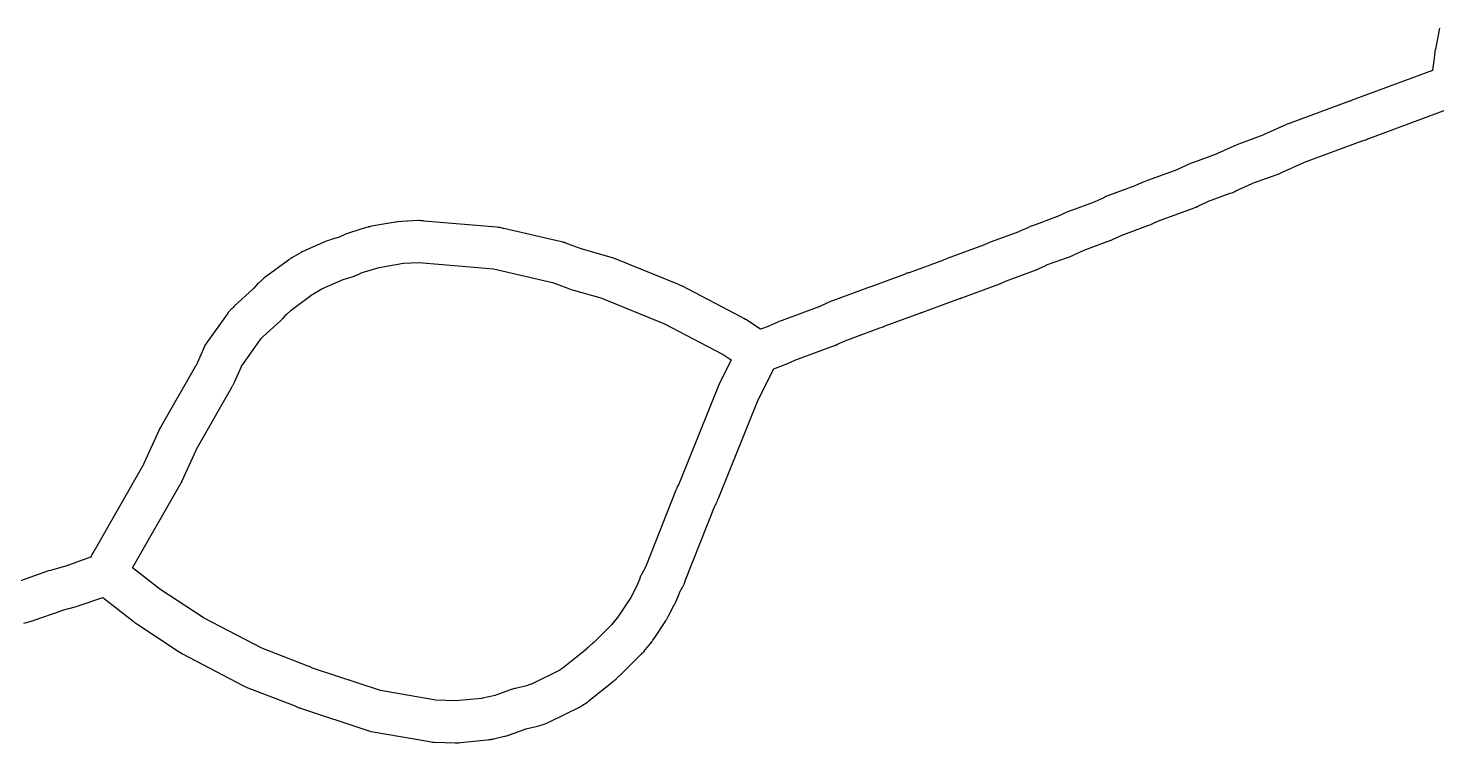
# Model space of a CAD drawing. Extents: x -48 to 255, y 1889 to 2265.
# Drawn here: x 103.2 to 160.4, y 2001.3 to 2030.3 of the extents above; entities that cross this region are included whole.
import ezdxf

# ---------------------------------------------------------------- set-up
doc = ezdxf.new("R2010")
doc.units = 0
doc.layers.get('0').update_dxf_attribs({"linetype": 'CONTINUOUS'})

msp = doc.modelspace()

# ---------------------------------------------------------------- linework, layer by layer
at = {"color": 7}
for points in [[(160.527583, 2030.339923), (160.359585, 2029.493451), (160.340066, 2029.403001), (160.333449, 2029.351291), (160.320546, 2029.234969), (160.236547, 2028.621114), (157.089735, 2027.45802), (157.012187, 2027.432215), (156.954026, 2027.40641), (156.895865, 2027.380604), (156.876346, 2027.373988), (154.466158, 2026.482281), (154.38861, 2026.456476), (154.330449, 2026.436956), (154.31093, 2026.424054), (153.412765, 2026.016971), (153.406148, 2026.016971), (153.354439, 2025.991166), (152.404578, 2025.642237), (152.268869, 2025.590527), (152.171934, 2025.545302), (151.512847, 2025.24808), (151.454687, 2025.222275), (150.575905, 2024.899181), (150.498358, 2024.873376), (150.440197, 2024.853857), (150.420677, 2024.840954), (149.91667, 2024.614795), (149.903767, 2024.608178), (148.669596, 2024.155864), (148.533887, 2024.104154), (148.462824, 2024.071732), (148.437019, 2024.05883), (148.165635, 2023.936057), (148.159018, 2023.936057), (147.125158, 2023.554822), (147.04761, 2023.529017), (146.989449, 2023.503212), (146.898999, 2023.457986), (146.530686, 2023.289988), (146.491912, 2023.277086), (146.466107, 2023.264183), (145.587323, 2022.941089), (145.509775, 2022.915284), (145.451614, 2022.895765), (145.432095, 2022.882862), (144.992702, 2022.682541), (144.9798, 2022.675925), (144.049326, 2022.333457), (143.913617, 2022.281748), (143.823167, 2022.236523), (143.46778, 2022.08146), (143.454877, 2022.074843), (142.324092, 2021.661299), (142.25948, 2021.635494), (142.013934, 2021.525657), (140.547146, 2020.982882), (140.469598, 2020.957077), (140.462982, 2020.95046), (140.411272, 2020.930941), (140.404655, 2020.930941), (140.391753, 2020.924324), (138.996041, 2020.413855), (138.96362, 2020.400952), (138.918394, 2020.38805), (138.911778, 2020.38805), (138.879356, 2020.375147), (138.859837, 2020.362245), (138.840317, 2020.355628), (137.438145, 2019.838698), (137.431528, 2019.838698), (137.366916, 2019.812893), (137.308755, 2019.793373), (137.28295, 2019.780471), (135.887238, 2019.270002), (135.809691, 2019.244197), (135.75153, 2019.218392), (135.719108, 2019.205489), (135.350792, 2019.031007), (135.33789, 2019.02439), (133.845254, 2018.475154), (133.761254, 2018.449348), (133.709545, 2018.429829), (133.690026, 2018.416927), (133.334639, 2018.25538), (133.276478, 2018.229575), (132.972771, 2018.119737), (132.365381, 2018.507433), (132.358764, 2018.51405), (132.294152, 2018.552824), (132.287535, 2018.55944), (132.235826, 2018.585246), (132.216307, 2018.598148), (132.190501, 2018.611051), (129.773856, 2019.877531), (129.754336, 2019.884148), (129.696175, 2019.909953), (129.612176, 2019.942375), (127.111525, 2020.963313), (127.027526, 2020.995735), (126.975816, 2021.015254), (126.904753, 2021.034773), (125.735197, 2021.364318), (125.72858, 2021.364318), (125.127651, 2021.590477), (125.050103, 2021.616283), (125.004878, 2021.635802), (124.972456, 2021.642418), (124.946651, 2021.649035), (124.88849, 2021.661938), (122.542921, 2022.204716), (122.517116, 2022.211333), (122.439568, 2022.230852), (122.381407, 2022.243755), (122.316795, 2022.250371), (122.245732, 2022.256988), (119.312152, 2022.508985), (119.273378, 2022.515602), (119.228153, 2022.522219), (119.195731, 2022.522219), (119.144022, 2022.528835), (119.085861, 2022.528835), (118.413852, 2022.496414), (118.26524, 2022.483511), (118.232819, 2022.476894), (118.174658, 2022.470278), (118.148853, 2022.463661), (117.179608, 2022.295663), (117.134382, 2022.289046), (117.095609, 2022.276143), (117.056835, 2022.269527), (117.037315, 2022.26291), (116.972703, 2022.243391), (116.966087, 2022.243391), (116.326383, 2022.04307), (116.164837, 2021.991393), (116.145317, 2021.984777), (116.06777, 2021.952355), (115.867449, 2021.861905), (115.544355, 2021.76497), (115.466807, 2021.739165), (115.376357, 2021.706743), (115.311745, 2021.674321), (114.510501, 2021.325396), (114.490982, 2021.318779), (114.465177, 2021.305876), (114.432755, 2021.292974), (114.38753, 2021.273454), (114.380913, 2021.266838), (114.316301, 2021.228064), (113.947985, 2021.01484), (113.90276, 2020.989035), (113.889858, 2020.982419), (113.857436, 2020.956613), (113.831631, 2020.943711), (113.825014, 2020.937094), (113.75395, 2020.885385), (112.901014, 2020.258607), (112.855789, 2020.226185), (112.849172, 2020.219569), (112.810398, 2020.187147), (112.790879, 2020.174244), (112.784262, 2020.167628), (112.71965, 2020.109467), (112.596877, 2019.993145), (112.551652, 2019.954371), (112.493491, 2019.889759), (112.403041, 2019.786373), (112.377236, 2019.760568), (111.608302, 2019.056253), (111.595399, 2019.04335), (111.556625, 2019.004576), (111.517851, 2018.965802), (111.492046, 2018.946283), (111.492046, 2018.939666), (111.459624, 2018.900892), (111.440105, 2018.881373), (111.420586, 2018.861854), (111.401066, 2018.836049), (111.362293, 2018.797275), (111.362293, 2018.790658), (111.317067, 2018.726046), (110.528746, 2017.62757), (110.496325, 2017.582339), (110.451099, 2017.511262), (110.444483, 2017.498326), (110.437866, 2017.491875), (110.418347, 2017.466037), (110.41173, 2017.44665), (110.41173, 2017.440199), (110.385925, 2017.401428), (110.373022, 2017.37559), (110.373022, 2017.369138), (110.3406, 2017.291601), (110.05628, 2016.651899), (110.036761, 2016.619577), (108.64105, 2014.177082), (108.634433, 2014.170631), (108.602011, 2014.112477), (108.563237, 2014.0414), (108.563237, 2014.034949), (107.93646, 2012.665084), (107.929843, 2012.652148), (105.900893, 2009.091792), (105.894277, 2009.08534), (105.829664, 2008.969032), (105.823048, 2008.956096), (105.803528, 2008.910864), (105.777723, 2008.859171), (104.769711, 2008.503782), (104.71155, 2008.484395), (104.19462, 2008.342238), (104.149395, 2008.329303), (104.05246, 2008.303464), (104.026655, 2008.297013), (102.934641, 2007.909315)], [(103.066617, 2006.186531), (103.318615, 2006.257608), (103.402614, 2006.276995), (103.460775, 2006.296382), (103.480294, 2006.302833), (103.486911, 2006.302833), (104.578925, 2006.690531), (104.591828, 2006.696982), (104.637053, 2006.709918), (105.153983, 2006.852074), (105.199208, 2006.86501), (105.23163, 2006.871461), (105.270404, 2006.884397), (105.289923, 2006.890848), (105.315728, 2006.8973), (105.393276, 2006.929622), (106.265596, 2007.233319), (107.486842, 2006.276998), (107.545002, 2006.231766), (107.577424, 2006.205928), (107.687262, 2006.134852), (109.367286, 2005.023452), (109.380189, 2005.017001), (109.431898, 2004.984678), (109.502962, 2004.939446), (109.509578, 2004.939446), (111.952076, 2003.653582), (112.036075, 2003.60835), (112.074849, 2003.595415), (112.087751, 2003.588964), (112.120173, 2003.576028), (112.152595, 2003.563092), (112.159212, 2003.563092), (114.039544, 2002.83939), (114.059063, 2002.832939), (114.123675, 2002.800616), (114.149481, 2002.78768), (114.20119, 2002.761842), (114.226995, 2002.748907), (114.2528, 2002.742455), (114.330348, 2002.716617), (116.986076, 2001.844297), (117.063623, 2001.818459), (117.083143, 2001.812008), (117.147755, 2001.792621), (117.251141, 2001.773234), (119.461018, 2001.391998), (119.467635, 2001.391998), (119.65502, 2001.359676), (119.687442, 2001.359676), (119.739151, 2001.359676), (120.579162, 2001.327353), (120.617936, 2001.327353), (120.734258, 2001.333804), (120.792418, 2001.340256), (121.877972, 2001.450103), (121.942584, 2001.456554), (122.013647, 2001.463005), (122.02655, 2001.463005), (122.046069, 2001.469457), (122.110681, 2001.482392), (122.123584, 2001.488844), (122.569437, 2001.59223), (122.608211, 2001.598681), (122.653436, 2001.611617), (122.69221, 2001.624552), (122.71173, 2001.631004), (122.76989, 2001.65039), (122.776507, 2001.656842), (123.409746, 2001.882997), (123.435551, 2001.889449), (123.91371, 2001.999296), (124.010645, 2002.025134), (124.178643, 2002.08975), (124.314352, 2002.134981), (124.333871, 2002.141433), (124.340488, 2002.147884), (124.398649, 2002.173722), (124.405266, 2002.180174), (125.620053, 2002.781105), (125.665278, 2002.800492), (125.691083, 2002.819879), (125.736309, 2002.845717), (125.742925, 2002.852169), (125.807537, 2002.890939), (125.814154, 2002.89739), (125.833673, 2002.910326), (125.878899, 2002.936164), (125.904704, 2002.955551), (125.949929, 2002.981389), (125.956546, 2002.987841), (125.963162, 2002.994292), (126.014872, 2003.039524), (126.997039, 2003.834304), (127.042264, 2003.866626), (127.068069, 2003.886013), (127.106843, 2003.918336), (127.106843, 2003.924787), (127.165004, 2003.982941), (127.171621, 2003.989393), (127.216846, 2004.034624), (127.236365, 2004.04756), (127.255885, 2004.066947), (127.275404, 2004.079883), (127.301209, 2004.09927), (127.339983, 2004.13804), (127.398144, 2004.196195), (128.108924, 2004.906974), (128.141345, 2004.932812), (128.180119, 2004.978044), (128.199639, 2004.997431), (128.238413, 2005.036201), (128.238413, 2005.042652), (128.277186, 2005.087884), (128.290089, 2005.107271), (128.516248, 2005.378659), (128.561473, 2005.436813), (128.56809, 2005.443264), (128.600512, 2005.488496), (128.645737, 2005.559573), (129.117439, 2006.276813), (129.124055, 2006.283265), (129.156477, 2006.334958), (129.16938, 2006.354345), (129.195185, 2006.406038), (129.233959, 2006.483575), (129.466569, 2006.922966), (129.473186, 2006.935902), (129.498991, 2006.987595), (129.511894, 2007.006982), (129.51851, 2007.026369), (129.563735, 2007.142677), (129.673573, 2007.407603), (129.680189, 2007.42699), (129.815898, 2007.678994), (129.822515, 2007.69193), (129.84832, 2007.743623), (129.861223, 2007.769461), (129.906448, 2007.892231), (129.913064, 2007.905166), (131.127849, 2010.974439), (131.147368, 2011.006762), (131.16027, 2011.045532), (131.205496, 2011.12307), (131.212112, 2011.136006), (131.237917, 2011.19416), (131.237917, 2011.200611), (131.270339, 2011.284614), (132.872823, 2015.245591), (133.506061, 2016.505608), (133.861451, 2016.641303), (133.988294, 2016.693112), (134.007813, 2016.699564), (134.085361, 2016.738334), (134.305068, 2016.84172), (134.343842, 2016.854656), (134.363361, 2016.861107), (135.862459, 2017.416807), (135.907684, 2017.429743), (135.940106, 2017.442679), (135.97888, 2017.462065), (135.998399, 2017.468517), (136.017918, 2017.474968), (136.095466, 2017.513739), (136.405624, 2017.649434), (136.463785, 2017.675272), (137.807804, 2018.17282), (137.904738, 2018.205242), (137.956448, 2018.224761), (137.982253, 2018.231378), (137.995156, 2018.237994), (138.020961, 2018.250897), (139.429595, 2018.767827), (139.4554, 2018.78073), (139.481205, 2018.787346), (139.500724, 2018.793963), (139.507341, 2018.793963), (139.513958, 2018.793963), (140.980746, 2019.336738), (141.058293, 2019.362543), (141.06491, 2019.36916), (141.11662, 2019.388679), (141.123236, 2019.388679), (141.136139, 2019.395296), (142.53185, 2019.905765), (142.609398, 2019.93157), (142.616015, 2019.938187), (142.667724, 2019.957706), (142.687244, 2019.964323), (142.706763, 2019.977225), (142.945858, 2020.087063), (144.044333, 2020.487684), (144.121881, 2020.513489), (144.180042, 2020.539295), (144.199561, 2020.545911), (144.270625, 2020.584685), (144.567847, 2020.720394), (144.58075, 2020.72701), (145.504763, 2021.063013), (145.58231, 2021.088819), (145.588927, 2021.095435), (145.640637, 2021.114955), (145.660156, 2021.121571), (145.679675, 2021.134474), (146.106142, 2021.32831), (146.164303, 2021.354115), (147.043081, 2021.677209), (147.088306, 2021.690112), (147.120728, 2021.703014), (147.159502, 2021.715917), (147.179021, 2021.728819), (147.19854, 2021.735436), (147.276088, 2021.77421), (147.702554, 2021.961595), (147.715457, 2021.968212), (148.684699, 2022.323602), (148.762246, 2022.349407), (148.820407, 2022.375212), (148.839927, 2022.381829), (148.91099, 2022.420603), (149.188825, 2022.543376), (149.195442, 2022.543376), (150.494229, 2023.021535), (150.571776, 2023.04734), (150.629937, 2023.073145), (150.649457, 2023.079762), (150.72052, 2023.118536), (151.095294, 2023.286534), (151.153454, 2023.312339), (152.032236, 2023.635433), (152.109783, 2023.661238), (152.167944, 2023.687043), (152.187464, 2023.69366), (152.265011, 2023.732434), (152.924095, 2024.029656), (152.982256, 2024.055462), (153.932117, 2024.40439), (153.977342, 2024.417293), (154.009764, 2024.430195), (154.016381, 2024.430195), (154.06809, 2024.449715), (154.087609, 2024.462617), (154.985774, 2024.8697), (155.043935, 2024.895505), (157.389508, 2025.761361), (157.409027, 2025.761361), (157.486575, 2025.793783), (157.544736, 2025.813302), (157.564255, 2025.826205), (157.60948, 2025.845724), (157.66119, 2025.865243), (160.937233, 2027.073569)]]:
    msp.add_lwpolyline(points, dxfattribs=at)
msp.add_lwpolyline([(119.100705, 2020.828554), (122.124745, 2020.570072), (124.522011, 2020.014371), (125.142327, 2019.781761), (125.278035, 2019.730052), (125.37497, 2019.704246), (126.486372, 2019.394088), (129.064561, 2018.340844), (129.071178, 2018.340844), (131.390902, 2017.119596), (131.449063, 2017.087273), (131.778608, 2016.87404), (131.358411, 2016.027565), (131.345508, 2016.014629), (131.313087, 2015.943552), (131.300184, 2015.91123), (131.287281, 2015.885391), (131.248508, 2015.794928), (131.248508, 2015.788477), (129.678333, 2011.898577), (129.665431, 2011.866254), (129.645912, 2011.827484), (129.600686, 2011.749943), (129.568265, 2011.672405), (129.535843, 2011.588402), (128.327516, 2008.525591), (128.3209, 2008.512656), (128.120579, 2008.13142), (128.113962, 2008.118484), (128.088157, 2008.053869), (128.055735, 2007.963405), (127.978187, 2007.769555), (127.971571, 2007.75662), (127.700187, 2007.226767), (127.222027, 2006.496602), (127.196222, 2006.46428), (126.970063, 2006.17997), (126.911902, 2006.115354), (126.201122, 2005.404576), (126.162348, 2005.372253), (126.155732, 2005.365802), (126.142829, 2005.359351), (126.136212, 2005.352899), (126.116693, 2005.333512), (126.090888, 2005.314125), (126.071369, 2005.294738), (126.026143, 2005.255968), (125.967983, 2005.197814), (125.90337, 2005.139659), (125.896754, 2005.133208), (124.953354, 2004.370736), (124.837032, 2004.293198), (124.817513, 2004.280263), (123.667341, 2003.71164), (123.647821, 2003.705188), (123.473372, 2003.640573), (123.021057, 2003.537187), (122.988635, 2003.530736), (122.94341, 2003.5178), (122.904636, 2003.511349), (122.865862, 2003.498413), (122.846343, 2003.491962), (122.781731, 2003.466123), (122.219569, 2003.259351), (122.193764, 2003.2529), (121.676834, 2003.136592), (121.657314, 2003.13014), (120.584684, 2003.026754), (119.789901, 2003.059077), (117.541257, 2003.453236), (114.820911, 2004.344941), (114.788489, 2004.357876), (114.730328, 2004.390199), (114.717426, 2004.39665), (114.659265, 2004.422488), (114.652648, 2004.42894), (114.568649, 2004.454778), (112.727087, 2005.165557), (110.362131, 2006.406189), (110.349229, 2006.412641), (108.585205, 2007.569272), (108.578588, 2007.575723), (107.480112, 2008.43512), (109.412141, 2011.821012), (109.418758, 2011.827463), (109.451179, 2011.885618), (109.489953, 2011.956694), (109.489953, 2011.963146), (110.116731, 2013.326549), (110.123347, 2013.345936), (111.493214, 2015.736738), (111.512733, 2015.762576), (111.538538, 2015.814269), (111.551441, 2015.833656), (111.577246, 2015.885349), (111.609668, 2015.96289), (111.893988, 2016.609053), (111.90689, 2016.62844), (111.913507, 2016.634891), (112.701825, 2017.739829), (112.72763, 2017.765667), (112.747149, 2017.791505), (112.772954, 2017.817344), (113.47727, 2018.463505), (113.53543, 2018.515214), (113.55495, 2018.534734), (113.593724, 2018.573508), (113.60034, 2018.573508), (113.65205, 2018.63812), (113.710211, 2018.709216), (113.72973, 2018.722119), (113.910664, 2018.890117), (114.763597, 2019.523359), (114.796019, 2019.542878), (115.15787, 2019.756102), (115.183675, 2019.769004), (116.03015, 2020.13732), (116.38554, 2020.247157), (116.392157, 2020.247157), (116.430931, 2020.26006), (116.469705, 2020.272962), (116.51493, 2020.292481), (116.527832, 2020.299098), (116.592445, 2020.324903), (116.605347, 2020.33152), (116.799183, 2020.415519), (117.484115, 2020.622291), (118.472744, 2020.796741)], close=True, dxfattribs=at)

doc.saveas('drawing.dxf')
